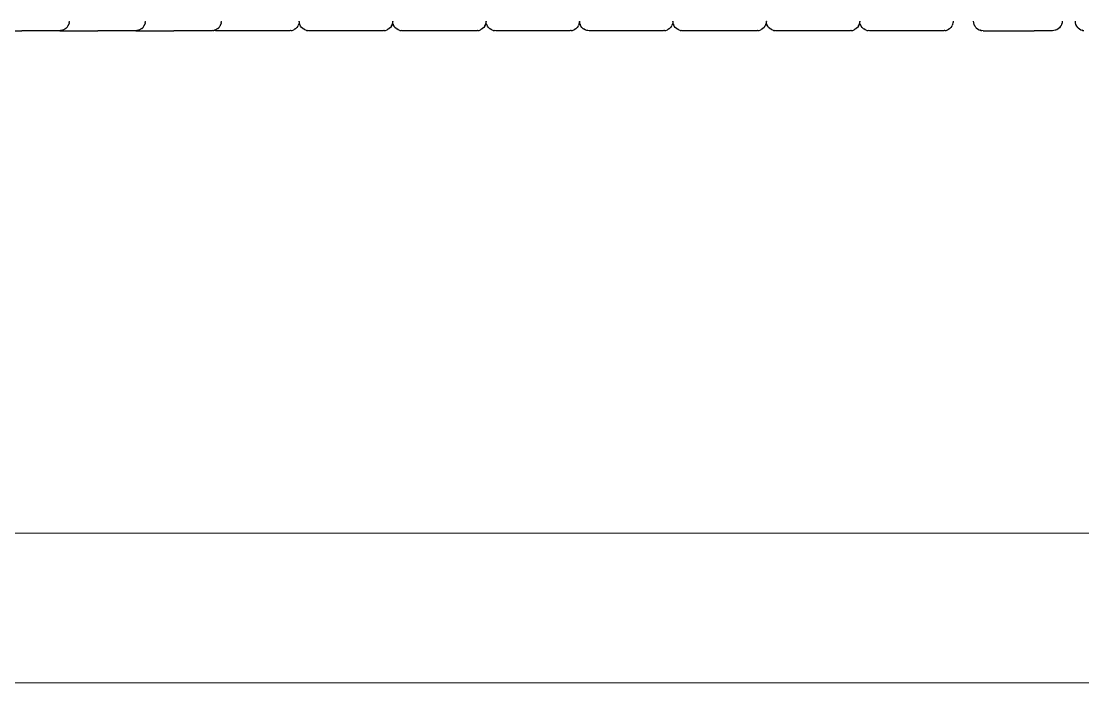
# Model space of a CAD drawing. Header units: inches. Extents: x 15 to 4613, y 7 to 3258.
# Drawn here: x 569 to 1118, y 7 to 349 of the extents above; entities that cross this region are included whole.
import ezdxf

# ---------------------------------------------------------------- set-up
doc = ezdxf.new("R2010")
doc.units = ezdxf.units.IN
doc.header["$MEASUREMENT"] = 0
doc.layers.add('tabelka', color=155, linetype='Continuous')

msp = doc.modelspace()

# ---------------------------------------------------------------- linework, layer by layer
for p, q in [((592.27, 345.62), (592.64, 345.94)), ((592.79, 346.13), (592.64, 345.94)), ((593.08, 346.46), (592.79, 346.13)), ((593.08, 346.46), (593.21, 346.7)), ((593.21, 346.7), (593.31, 346.9)), ((593.44, 347.09), (593.31, 346.9)), ((593.44, 347.09), (593.56, 347.32)), ((593.56, 347.32), (593.62, 347.44)), ((593.83, 347.99), (593.62, 347.44)), ((593.85, 348.05), (593.83, 347.99)), ((593.98, 348.69), (593.85, 348.05)), ((593.98, 348.69), (594.03, 349.4)), ((631.56, 345.62), (631.93, 345.94)), ((632.08, 346.13), (631.93, 345.94)), ((632.37, 346.46), (632.08, 346.13)), ((632.37, 346.46), (632.5, 346.7)), ((632.5, 346.7), (632.6, 346.9)), ((632.73, 347.09), (632.6, 346.9)), ((632.73, 347.09), (632.85, 347.32)), ((632.85, 347.32), (632.91, 347.44)), ((633.12, 347.99), (632.91, 347.44)), ((633.14, 348.05), (633.12, 347.99)), ((633.27, 348.69), (633.14, 348.05)), ((633.27, 348.69), (633.32, 349.4)), ((670.85, 345.62), (671.21, 345.94)), ((671.37, 346.13), (671.21, 345.94)), ((671.66, 346.46), (671.37, 346.13)), ((671.66, 346.46), (671.79, 346.7)), ((671.79, 346.7), (671.89, 346.9)), ((672.02, 347.09), (671.89, 346.9)), ((672.02, 347.09), (672.14, 347.32)), ((672.14, 347.32), (672.2, 347.44)), ((672.4, 347.99), (672.2, 347.44)), ((672.43, 348.05), (672.4, 347.99)), ((672.57, 348.71), (672.43, 348.05)), ((672.57, 348.71), (672.6, 349.4)), ((711.67, 346.13), (711.06, 345.56)), ((712.16, 346.83), (711.67, 346.13)), ((712.16, 346.83), (712.27, 347.09)), ((712.53, 347.63), (712.27, 347.09)), ((712.53, 347.63), (712.6, 347.81)), ((712.8, 348.59), (712.6, 347.81)), ((712.86, 349.17), (712.8, 348.59)), ((712.86, 349.17), (712.87, 349.3)), ((712.91, 348.59), (712.86, 349.17)), ((712.88, 349.4), (712.87, 349.3)), ((712.96, 348.5), (712.91, 348.59)), ((713.13, 347.84), (712.96, 348.5)), ((713.13, 347.84), (713.11, 347.81)), ((713.17, 347.69), (713.11, 347.81)), ((713.17, 347.69), (713.18, 347.63)), ((713.55, 346.83), (713.18, 347.63)), ((714.05, 346.13), (713.55, 346.83)), ((714.65, 345.56), (714.05, 346.13)), ((759.95, 346.13), (759.34, 345.56)), ((760.44, 346.83), (759.95, 346.13)), ((760.44, 346.83), (760.55, 347.09)), ((760.81, 347.63), (760.55, 347.09)), ((760.81, 347.63), (760.88, 347.81)), ((761.08, 348.59), (760.88, 347.81)), ((761.14, 349.17), (761.08, 348.59)), ((761.16, 349.4), (761.14, 349.28)), ((761.14, 349.17), (761.14, 349.28)), ((761.19, 348.59), (761.14, 349.17)), ((761.24, 348.5), (761.19, 348.59)), ((761.41, 347.84), (761.24, 348.5)), ((761.39, 347.81), (761.41, 347.84)), ((761.39, 347.81), (761.45, 347.69)), ((761.46, 347.63), (761.45, 347.69)), ((761.83, 346.83), (761.46, 347.63)), ((762.32, 346.13), (761.83, 346.83)), ((762.93, 345.56), (762.32, 346.13)), ((808.22, 346.13), (807.62, 345.56)), ((808.72, 346.83), (808.22, 346.13)), ((808.72, 346.83), (808.83, 347.09)), ((809.09, 347.63), (808.83, 347.09)), ((809.09, 347.63), (809.16, 347.81)), ((809.36, 348.59), (809.16, 347.81)), ((809.41, 349.17), (809.36, 348.59)), ((809.41, 349.17), (809.42, 349.3)), ((809.47, 348.59), (809.41, 349.17)), ((809.43, 349.4), (809.42, 349.3)), ((809.51, 348.5), (809.47, 348.59)), ((809.67, 347.81), (809.51, 348.5)), ((809.67, 347.81), (809.74, 347.63)), ((810.11, 346.83), (809.74, 347.63)), ((810.6, 346.13), (810.11, 346.83)), ((811.21, 345.56), (810.6, 346.13)), ((856.5, 346.13), (855.9, 345.56)), ((857, 346.83), (856.5, 346.13)), ((857, 346.83), (857.1, 347.09)), ((857.36, 347.63), (857.1, 347.09)), ((857.36, 347.63), (857.38, 347.69)), ((857.38, 347.69), (857.43, 347.81)), ((857.64, 348.59), (857.42, 347.84)), ((857.43, 347.81), (857.42, 347.84)), ((857.69, 349.17), (857.64, 348.59)), ((857.69, 349.33), (857.66, 349.25)), ((857.66, 349.25), (857.7, 349.22)), ((857.7, 349.22), (857.69, 349.17)), ((857.74, 348.59), (857.69, 349.17)), ((857.79, 348.5), (857.74, 348.59)), ((857.95, 347.81), (857.79, 348.5)), ((857.95, 347.81), (858.02, 347.63)), ((858.39, 346.83), (858.02, 347.63)), ((858.88, 346.13), (858.39, 346.83)), ((859.48, 345.56), (858.88, 346.13)), ((904.78, 346.13), (904.18, 345.56)), ((905.28, 346.83), (904.78, 346.13)), ((905.28, 346.83), (905.38, 347.09)), ((905.64, 347.63), (905.38, 347.09)), ((905.64, 347.63), (905.66, 347.69)), ((905.66, 347.69), (905.71, 347.81)), ((905.92, 348.59), (905.7, 347.84)), ((905.71, 347.81), (905.7, 347.84)), ((905.97, 349.17), (905.92, 348.59)), ((905.98, 349.31), (905.96, 349.24)), ((905.96, 349.24), (905.97, 349.17)), ((906.02, 348.59), (905.97, 349.17)), ((906.07, 348.5), (906.02, 348.59)), ((906.23, 347.81), (906.07, 348.5)), ((906.23, 347.81), (906.3, 347.63)), ((906.66, 346.83), (906.3, 347.63)), ((907.16, 346.13), (906.66, 346.83)), ((907.76, 345.56), (907.16, 346.13)), ((953.06, 346.13), (952.45, 345.56)), ((953.55, 346.83), (953.06, 346.13)), ((953.55, 346.83), (953.66, 347.09)), ((953.92, 347.63), (953.66, 347.09)), ((953.92, 347.63), (953.94, 347.69)), ((953.94, 347.69), (953.99, 347.81)), ((954.2, 348.59), (953.98, 347.84)), ((953.99, 347.81), (953.98, 347.84)), ((954.25, 349.17), (954.2, 348.59)), ((954.25, 349.33), (954.22, 349.25)), ((954.25, 349.22), (954.22, 349.25)), ((954.25, 349.17), (954.25, 349.22)), ((954.3, 348.59), (954.25, 349.17)), ((954.35, 348.5), (954.3, 348.59)), ((954.52, 347.84), (954.35, 348.5)), ((954.52, 347.84), (954.5, 347.81)), ((954.56, 347.69), (954.5, 347.81)), ((954.56, 347.69), (954.57, 347.63)), ((954.94, 346.83), (954.57, 347.63)), ((955.44, 346.13), (954.94, 346.83)), ((956.04, 345.56), (955.44, 346.13)), ((1001.34, 346.13), (1000.73, 345.56)), ((1001.83, 346.83), (1001.34, 346.13)), ((1001.83, 346.83), (1001.94, 347.09)), ((1002.2, 347.63), (1001.94, 347.09)), ((1002.2, 347.63), (1002.27, 347.81)), ((1002.47, 348.59), (1002.27, 347.81)), ((1002.52, 349.16), (1002.47, 348.59)), ((1002.51, 349.29), (1002.55, 349.4)), ((1002.51, 349.29), (1002.53, 349.24)), ((1002.53, 349.24), (1002.52, 349.16)), ((1002.58, 348.59), (1002.52, 349.16)), ((1002.63, 348.5), (1002.58, 348.59)), ((1002.8, 347.84), (1002.63, 348.5)), ((1002.8, 347.84), (1002.78, 347.81)), ((1002.84, 347.69), (1002.78, 347.81)), ((1002.85, 347.63), (1002.84, 347.69)), ((1003.22, 346.83), (1002.85, 347.63)), ((1003.72, 346.13), (1003.22, 346.83)), ((1004.32, 345.56), (1003.72, 346.13)), ((1049.61, 346.13), (1049.01, 345.56)), ((1050.11, 346.83), (1049.61, 346.13)), ((1050.11, 346.83), (1050.22, 347.09)), ((1050.48, 347.63), (1050.22, 347.09)), ((1050.48, 347.63), (1050.55, 347.81)), ((1050.7, 348.5), (1050.53, 347.84)), ((1050.55, 347.81), (1050.53, 347.84)), ((1050.7, 348.5), (1050.75, 348.59)), ((1050.79, 349.29), (1050.75, 348.59)), ((1050.82, 349.4), (1050.79, 349.29)), ((1061.42, 348.5), (1061.34, 349.4)), ((1061.66, 347.63), (1061.42, 348.5)), ((1062.06, 346.83), (1061.66, 347.63)), ((1062.16, 346.68), (1062.06, 346.83)), ((1062.6, 346.13), (1062.16, 346.68)), ((1062.73, 345.93), (1062.6, 346.13)), ((1062.73, 345.93), (1063.43, 345.32)), ((1105.81, 345.93), (1105.11, 345.32)), ((1106.36, 346.68), (1105.81, 345.93)), ((1106.39, 346.71), (1106.36, 346.68)), ((1106.48, 346.83), (1106.39, 346.71)), ((1106.81, 347.52), (1106.48, 346.83)), ((1106.88, 347.63), (1106.81, 347.52)), ((1107.13, 348.5), (1106.88, 347.63)), ((1107.2, 349.4), (1107.13, 348.5)), ((1114.04, 348.5), (1113.97, 349.4)), ((1114.28, 347.63), (1114.04, 348.5)), ((1114.69, 346.83), (1114.28, 347.63)), ((1114.78, 346.68), (1114.69, 346.83)), ((1115.23, 346.13), (1114.78, 346.68)), ((1115.36, 345.93), (1115.23, 346.13)), ((1115.36, 345.93), (1116.06, 345.32)), ((549.75, 344.4), (569.39, 344.4)), ((589.04, 344.4), (569.39, 344.4)), ((589.54, 344.45), (589.04, 344.4)), ((589.04, 344.4), (608.68, 344.4)), ((590.4, 344.59), (589.54, 344.45)), ((590.43, 344.6), (590.4, 344.59)), ((591.01, 344.85), (590.43, 344.6)), ((591.01, 344.85), (591.03, 344.87)), ((591.64, 345.13), (591.03, 344.87)), ((591.64, 345.13), (591.72, 345.19)), ((592.2, 345.56), (591.72, 345.19)), ((592.2, 345.56), (592.27, 345.62)), ((628.33, 344.4), (608.68, 344.4)), ((628.83, 344.45), (628.33, 344.4)), ((628.33, 344.4), (647.97, 344.4)), ((629.69, 344.59), (628.83, 344.45)), ((629.72, 344.6), (629.69, 344.59)), ((630.3, 344.85), (629.72, 344.6)), ((630.3, 344.85), (630.32, 344.87)), ((630.93, 345.13), (630.32, 344.87)), ((630.93, 345.13), (631.01, 345.19)), ((631.49, 345.56), (631.01, 345.19)), ((631.49, 345.56), (631.56, 345.62)), ((667.61, 344.4), (647.97, 344.4)), ((668.12, 344.45), (667.61, 344.4)), ((668.12, 344.45), (668.62, 344.53)), ((668.98, 344.59), (668.62, 344.53)), ((668.94, 344.45), (668.62, 344.53)), ((669.55, 344.4), (668.94, 344.45)), ((669.01, 344.6), (668.98, 344.59)), ((669.59, 344.85), (669.01, 344.6)), ((683.74, 344.4), (669.55, 344.4)), ((669.61, 344.87), (669.59, 344.85)), ((670.22, 345.13), (669.61, 344.87)), ((670.22, 345.13), (670.3, 345.19)), ((670.78, 345.56), (670.3, 345.19)), ((670.78, 345.56), (670.85, 345.62)), ((707.88, 344.4), (683.74, 344.4)), ((708.24, 344.45), (707.88, 344.4)), ((708.49, 344.45), (708.24, 344.45)), ((708.49, 344.45), (709.2, 344.59)), ((709.2, 344.59), (709.99, 344.87)), ((709.99, 344.87), (710.37, 345.13)), ((710.72, 345.32), (710.37, 345.13)), ((710.72, 345.32), (711.06, 345.56)), ((714.65, 345.56), (714.99, 345.32)), ((715.72, 344.87), (714.99, 345.32)), ((716.51, 344.59), (715.72, 344.87)), ((716.51, 344.59), (717.22, 344.45)), ((717.83, 344.4), (717.22, 344.45)), ((732.02, 344.4), (717.83, 344.4)), ((756.16, 344.4), (732.02, 344.4)), ((756.52, 344.45), (756.16, 344.4)), ((756.77, 344.45), (756.52, 344.45)), ((756.77, 344.45), (757.48, 344.59)), ((757.48, 344.59), (758.27, 344.87)), ((758.27, 344.87), (758.65, 345.13)), ((759, 345.32), (758.65, 345.13)), ((759, 345.32), (759.34, 345.56)), ((762.93, 345.56), (763.27, 345.32)), ((764, 344.87), (763.27, 345.32)), ((764.79, 344.59), (764, 344.87)), ((764.79, 344.59), (765.5, 344.45)), ((766.11, 344.4), (765.5, 344.45)), ((780.3, 344.4), (766.11, 344.4)), ((804.44, 344.4), (780.3, 344.4)), ((804.8, 344.45), (804.44, 344.4)), ((805.05, 344.45), (804.8, 344.45)), ((805.05, 344.45), (805.76, 344.59)), ((805.76, 344.59), (806.55, 344.87)), ((806.55, 344.87), (806.93, 345.13)), ((807.28, 345.32), (806.93, 345.13)), ((807.28, 345.32), (807.62, 345.56)), ((811.21, 345.56), (811.55, 345.32)), ((812.28, 344.87), (811.55, 345.32)), ((813.07, 344.59), (812.28, 344.87)), ((813.07, 344.59), (813.78, 344.45)), ((814.39, 344.4), (813.78, 344.45)), ((828.58, 344.4), (814.39, 344.4)), ((852.72, 344.4), (828.58, 344.4)), ((853.08, 344.45), (852.72, 344.4)), ((853.33, 344.45), (853.08, 344.45)), ((853.33, 344.45), (854.04, 344.59)), ((854.04, 344.59), (854.83, 344.87)), ((854.83, 344.87), (855.21, 345.13)), ((855.56, 345.32), (855.21, 345.13)), ((855.56, 345.32), (855.9, 345.56)), ((859.48, 345.56), (859.82, 345.32)), ((860.55, 344.87), (859.82, 345.32)), ((861.35, 344.59), (860.55, 344.87)), ((861.35, 344.59), (861.45, 344.6)), ((861.49, 344.59), (861.45, 344.6)), ((862.05, 344.45), (861.49, 344.59)), ((862.67, 344.4), (862.05, 344.45)), ((876.86, 344.4), (862.67, 344.4)), ((900.99, 344.4), (876.86, 344.4)), ((901.35, 344.45), (900.99, 344.4)), ((901.61, 344.45), (901.35, 344.45)), ((901.61, 344.45), (902.31, 344.59)), ((902.31, 344.59), (903.11, 344.87)), ((903.11, 344.87), (903.49, 345.13)), ((903.84, 345.32), (903.49, 345.13)), ((903.84, 345.32), (904.18, 345.56)), ((907.76, 345.56), (908.1, 345.32)), ((908.83, 344.87), (908.1, 345.32)), ((909.63, 344.59), (908.83, 344.87)), ((909.63, 344.59), (910.33, 344.45)), ((910.95, 344.4), (910.33, 344.45)), ((925.13, 344.4), (910.95, 344.4)), ((949.27, 344.4), (925.13, 344.4)), ((949.63, 344.45), (949.27, 344.4)), ((949.89, 344.45), (949.63, 344.45)), ((949.89, 344.45), (950.59, 344.59)), ((950.59, 344.59), (951.38, 344.87)), ((951.38, 344.87), (951.77, 345.13)), ((952.12, 345.32), (951.77, 345.13)), ((952.12, 345.32), (952.45, 345.56)), ((956.04, 345.56), (956.38, 345.32)), ((957.11, 344.87), (956.38, 345.32)), ((957.9, 344.59), (957.11, 344.87)), ((957.9, 344.59), (958.61, 344.45)), ((959.22, 344.4), (958.61, 344.45)), ((973.41, 344.4), (959.22, 344.4)), ((997.55, 344.4), (973.41, 344.4)), ((997.91, 344.45), (997.55, 344.4)), ((998.16, 344.45), (997.91, 344.45)), ((998.16, 344.45), (998.87, 344.59)), ((998.87, 344.59), (999.66, 344.87)), ((999.66, 344.87), (1000.04, 345.13)), ((1000.39, 345.32), (1000.04, 345.13)), ((1000.39, 345.32), (1000.73, 345.56)), ((1004.32, 345.56), (1004.66, 345.32)), ((1005.39, 344.87), (1004.66, 345.32)), ((1006.18, 344.59), (1005.39, 344.87)), ((1006.18, 344.59), (1006.89, 344.45)), ((1007.5, 344.4), (1006.89, 344.45)), ((1021.69, 344.4), (1007.5, 344.4)), ((1045.83, 344.4), (1021.69, 344.4)), ((1046.19, 344.45), (1045.83, 344.4)), ((1046.44, 344.45), (1046.19, 344.45)), ((1046.44, 344.45), (1047.15, 344.59)), ((1047.15, 344.59), (1047.94, 344.87)), ((1047.94, 344.87), (1048.32, 345.13)), ((1048.67, 345.32), (1048.32, 345.13)), ((1048.67, 345.32), (1049.01, 345.56)), ((1063.43, 345.32), (1064.23, 344.87)), ((1064.23, 344.87), (1064.77, 344.69)), ((1065, 344.6), (1064.77, 344.69)), ((1065, 344.6), (1065.09, 344.59)), ((1065.09, 344.59), (1065.66, 344.45)), ((1066.33, 344.4), (1065.66, 344.45)), ((1066.33, 344.4), (1092.64, 344.4)), ((1102.21, 344.4), (1092.64, 344.4)), ((1102.88, 344.45), (1102.21, 344.4)), ((1103.54, 344.6), (1102.88, 344.45)), ((1103.77, 344.69), (1103.54, 344.6)), ((1104.31, 344.87), (1103.77, 344.69)), ((1104.17, 344.85), (1103.77, 344.69)), ((1105.11, 345.32), (1104.31, 344.87)), ((1116.06, 345.32), (1116.85, 344.87)), ((1116.85, 344.87), (1117.39, 344.69)), ((1117.63, 344.6), (1117.39, 344.69)), ((1117.63, 344.6), (1117.72, 344.59)), ((1117.72, 344.59), (1118.28, 344.45))]:
    msp.add_line(p, q)
at = {"layer": 'tabelka', "lineweight": 5}
for points in [[(15.43, 3258.17), (4612.99, 3258.17), (4612.99, 7.37), (15.43, 7.37)], [(92.83, 3180.77), (4535.59, 3180.77), (4535.59, 84.77), (92.83, 84.77)]]:
    msp.add_lwpolyline(points, close=True, dxfattribs=at)

doc.saveas('drawing.dxf')
